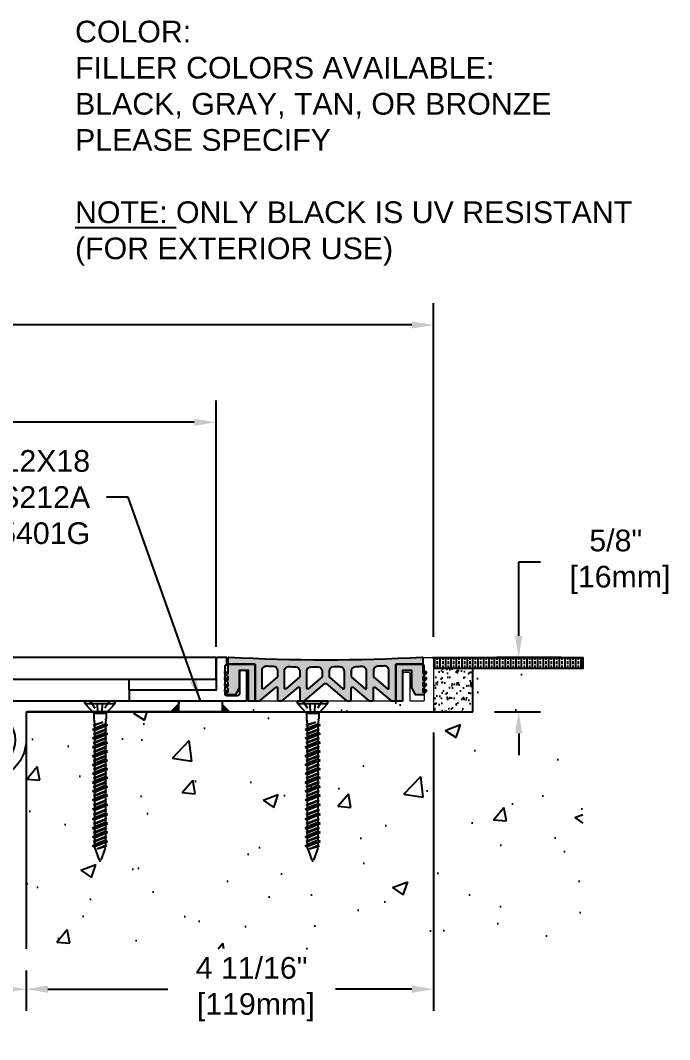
# Model space of a CAD drawing. Header units: inches. Extents: x -3.9 to 50.4, y -2.5 to 9.5.
# Drawn here: x 13.93 to 21.41, y -2.38 to 9.38 of the extents above; entities that cross this region are included whole.
import ezdxf

# ---------------------------------------------------------------- set-up
doc = ezdxf.new("R2010")
doc.units = ezdxf.units.IN
doc.header["$MEASUREMENT"] = 0
doc.linetypes.add('DASHED', pattern=[0.75, 0.5, -0.25])
for name, color, linetype in [('anchors', 4, 'Continuous'), ('conditions', 1, 'Continuous'), ('dimensions', 3, 'Continuous'), ('FILLER', 2, 'Continuous'), ('METALS', 7, 'Continuous'), ('Text', 2, 'Continuous')]:
    doc.layers.add(name, color=color, linetype=linetype)
doc.styles.add('ARIAL', font='arial.ttf')
doc.dimstyles.new('Arial', dxfattribs={"dimtxt": 0.25, "dimasz": 0.25, "dimexe": 0.25, "dimexo": 0.25, "dimgap": 0.25, "dimtad": 0, "dimtih": 1, "dimtoh": 1, "dimdec": 4, "dimzin": 0, "dimdsep": 46, "dimlunit": 4, "dimtxsty": 'ARIAL', "dimcen": 0.09, "dimadec": 0, "dimazin": 0, "dimtfac": 1, "dimtdec": 4, "dimtofl": 0, "dimtmove": 0, "dimatfit": 3, "dimfxl": 0, "dimfrac": 2, "dimtolj": 1, "dimtzin": 0, "dimarcsym": 0})

# ---------------------------------------------------------------- blocks, each defined once
blk = doc.blocks.new('*D0')
at = {"layer": 'DEFPOINTS', "color": 0}
for p in [(16.181, 4.741), (1.806, 2.008), (16.181, 1.903)]:
    blk.add_point(p, dxfattribs=at)
at = {"layer": 'dimensions', "color": 0, "lineweight": -2}
for p, q in [((1.806, 2.258), (1.806, 4.991)), ((16.181, 2.153), (16.181, 4.991)), ((2.056, 4.741), (8.027, 4.741)), ((15.931, 4.741), (9.96, 4.741))]:
    blk.add_line(p, q, dxfattribs=at)
at = {"layer": 'dimensions', "color": 0}
for points in [[(2.056, 4.783), (2.056, 4.7), (1.806, 4.741)], [(15.931, 4.783), (15.931, 4.7), (16.181, 4.741)]]:
    blk.add_solid(points, dxfattribs=at)
at = {"layer": 'dimensions', "color": 0, "insert": (8.994, 4.741), "char_height": 0.25, "attachment_point": 5, "style": 'ARIAL'}
blk.add_mtext('\\A1;1\'-2 3/8"\\P [365mm]', dxfattribs=at)
blk = doc.blocks.new('*D1')
at = {"layer": 'DEFPOINTS', "color": 0}
for p in [(18.689, 5.864), (-0.701, 2.018), (18.689, 2.018)]:
    blk.add_point(p, dxfattribs=at)
at = {"layer": 'dimensions', "color": 0, "lineweight": -2}
for p, q in [((-0.701, 2.268), (-0.701, 6.114)), ((18.689, 2.268), (18.689, 6.114)), ((-0.451, 5.864), (8.027, 5.864)), ((18.439, 5.864), (9.96, 5.864))]:
    blk.add_line(p, q, dxfattribs=at)
at = {"layer": 'dimensions', "color": 0}
for points in [[(-0.451, 5.906), (-0.451, 5.822), (-0.701, 5.864)], [(18.439, 5.906), (18.439, 5.822), (18.689, 5.864)]]:
    blk.add_solid(points, dxfattribs=at)
at = {"layer": 'dimensions', "color": 0, "insert": (8.994, 5.864), "char_height": 0.25, "attachment_point": 5, "style": 'ARIAL'}
blk.add_mtext('\\A1;1\'-7 3/8"\\P [492mm]', dxfattribs=at)
blk = doc.blocks.new('*D2')
at = {"layer": 'DEFPOINTS', "color": 0}
for p in [(18.689, 1.413), (13.993, -1.331), (13.993, -1.797)]:
    blk.add_point(p, dxfattribs=at)
at = {"layer": 'dimensions', "color": 0, "lineweight": -2}
for p, q in [((18.689, 1.163), (18.689, -2.047)), ((13.993, -1.581), (13.993, -2.047)), ((14.243, -1.797), (15.625, -1.797)), ((18.439, -1.797), (17.557, -1.797))]:
    blk.add_line(p, q, dxfattribs=at)
at = {"layer": 'dimensions', "color": 0}
for points in [[(14.243, -1.755), (14.243, -1.839), (13.993, -1.797)], [(18.439, -1.755), (18.439, -1.839), (18.689, -1.797)]]:
    blk.add_solid(points, dxfattribs=at)
at = {"layer": 'dimensions', "color": 0, "insert": (16.591, -1.797), "char_height": 0.25, "attachment_point": 5, "style": 'ARIAL'}
blk.add_mtext('\\A1;4 11/16"\\P [119mm]', dxfattribs=at)
blk = doc.blocks.new('*D3')
at = {"layer": 'DEFPOINTS', "color": 0}
for p in [(3.995, -1.331), (13.993, -1.331), (13.993, -1.797)]:
    blk.add_point(p, dxfattribs=at)
at = {"layer": 'dimensions', "color": 0, "lineweight": -2}
for p, q in [((3.995, -1.581), (3.995, -2.047)), ((13.993, -1.581), (13.993, -2.047)), ((4.245, -1.797), (8.027, -1.797)), ((13.743, -1.797), (9.96, -1.797))]:
    blk.add_line(p, q, dxfattribs=at)
at = {"layer": 'dimensions', "color": 0}
for points in [[(4.245, -1.755), (4.245, -1.839), (3.995, -1.797)], [(13.743, -1.755), (13.743, -1.839), (13.993, -1.797)]]:
    blk.add_solid(points, dxfattribs=at)
at = {"layer": 'dimensions', "color": 0, "insert": (8.994, -1.797), "char_height": 0.25, "attachment_point": 5, "style": 'ARIAL'}
blk.add_mtext('\\A1;10"\\P [254mm]', dxfattribs=at)
blk = doc.blocks.new('*D10')
at = {"layer": 'DEFPOINTS', "color": 0}
for p in [(19.67, 2.028), (20.41, 2.028), (19.141, 1.403)]:
    blk.add_point(p, dxfattribs=at)
at = {"layer": 'dimensions', "color": 0, "lineweight": -2}
for p, q in [((19.67, 2.278), (19.67, 3.132)), ((19.67, 3.132), (19.92, 3.132)), ((20.16, 2.028), (19.42, 2.028)), ((19.391, 1.403), (19.92, 1.403)), ((19.67, 1.153), (19.67, 0.903))]:
    blk.add_line(p, q, dxfattribs=at)
at = {"layer": 'dimensions', "color": 0}
for points in [[(19.628, 2.278), (19.712, 2.278), (19.67, 2.028)], [(19.628, 1.153), (19.712, 1.153), (19.67, 1.403)]]:
    blk.add_solid(points, dxfattribs=at)
at = {"layer": 'dimensions', "color": 0, "insert": (20.789, 3.132), "char_height": 0.25, "attachment_point": 5, "style": 'ARIAL'}
blk.add_mtext('\\A1;5/8"\\P [16mm]', dxfattribs=at)
blk = doc.blocks.new('csp2')
blk.add_lwpolyline([(0, 0.33, -0.414214), (0.02, 0.35), (0.066, 0.35, -0.414214), (0.086, 0.33), (0.086, 0.08, 0.414214), (0.106, 0.06), (0.23, 0.06, 0.414214), (0.25, 0.08), (0.25, 0.405, 0.414214), (0.24, 0.415, -0.414214), (0.23, 0.425), (0.23, 0.49, -0.414214), (0.24, 0.5), (0.335, 0.5, -0.414214), (0.355, 0.48), (0.355, 0.135, 0.414214), (0.365, 0.125), (1.355, 0.125), (1.355, 0), (0.335, 0), (0.02, 0, -0.414214), (0, 0.02)], format="xyb", close=True)
blk = doc.blocks.new('AB1X316')
blk.add_lwpolyline([(46.452, 33.551), (47.452, 33.551), (47.452, 33.426), (46.452, 33.426), (46.452, 33.551)])
blk = doc.blocks.new('PS212A')
at = {"linetype": 'Continuous', "flags": 128}
blk.add_lwpolyline([(0.451, 0.125), (-1.747, 0.125, 0.414214), (-1.757, 0.115), (-1.757, 0.095, 0.198912), (-1.754, 0.087), (-1.67, 0.003, 0.198912), (-1.663, 0), (-0.009, 0, -0.414214), (0.001, -0.01), (0.001, -0.325, 0.758338), (0.836, -0.559, 0.420887), (0.832, -0.545), (0.741, -0.492, 0.405496), (0.727, -0.496, -3.520953), (0.727, -0.154, 0.405496), (0.741, -0.157), (0.832, -0.105, 0.420887), (0.836, -0.091, 0.261868)], format="xyb", close=True, dxfattribs=at)
blk = doc.blocks.new('95401G')
at = {"color": 7, "linetype": 'Continuous', "lineweight": 15}
blk.add_lwpolyline([(2.438, 0.115, 0.414214), (2.428, 0.125), (0.365, 0.125, -0.414214), (0.355, 0.135), (0.355, 0.445, 0.414214), (0.345, 0.455), (0.285, 0.455, 0.414214), (0.275, 0.445), (0.275, 0.135, -0.414214), (0.265, 0.125), (0.115, 0.125, -0.414214), (0.105, 0.135), (0.105, 0.53, -0.414214), (0.115, 0.54, 0.414214), (0.125, 0.55), (0.125, 0.615, 0.414214), (0.115, 0.625), (0.01, 0.625, 0.414214), (0, 0.615), (0, 0.01, 0.414214), (0.01, 0), (0.981, 0, 0.198912), (0.988, 0.003), (0.993, 0.008, -0.414214), (1.007, 0.008), (1.012, 0.003, 0.198912), (1.019, 0), (2.344, 0, 0.198912), (2.351, 0.003), (2.435, 0.087, 0.198912), (2.438, 0.094)], format="xyb", close=True, dxfattribs=at)
blk = doc.blocks.new('A$C63CB1885')
for p, q in [((-0.176, 0), (-0.175, 0.018)), ((-0.176, 0), (0.176, 0)), ((-0.176, 0), (-0.07, -0.113)), ((-0.163, 0.029), (0.163, 0.029)), ((0.07, -0.113), (0.176, 0)), ((0.176, 0), (0.175, 0.018)), ((-0.07, -0.113), (0.07, -0.113)), ((-0.07, -0.113), (-0.07, -0.18)), ((0.07, -0.113), (0.07, -0.18)), ((-0.074, -0.251), (0.032, -0.215)), ((-0.069, -0.189), (-0.063, -0.215)), ((-0.062, -0.245), (0.032, -0.215)), ((0.032, -0.215), (-0.062, -0.257)), ((-0.062, -0.225), (-0.062, -0.245)), ((0.062, -0.225), (0.062, -0.238)), ((0.069, -0.189), (0.063, -0.215)), ((-0.086, -0.302), (0.086, -0.251)), ((-0.086, -0.302), (-0.062, -0.289)), ((-0.086, -0.302), (-0.062, -0.315)), ((-0.086, -0.403), (0.086, -0.353)), ((-0.074, -0.251), (-0.062, -0.245)), ((-0.074, -0.251), (-0.062, -0.257)), ((-0.074, -0.353), (0.074, -0.302)), ((-0.074, -0.353), (-0.062, -0.346)), ((-0.074, -0.353), (-0.062, -0.359)), ((0.062, -0.238), (-0.062, -0.289)), ((-0.062, -0.257), (-0.062, -0.289)), ((0.062, -0.264), (-0.062, -0.315)), ((-0.062, -0.346), (0.062, -0.296)), ((0.062, -0.308), (-0.062, -0.359)), ((-0.062, -0.315), (-0.062, -0.346)), ((0.062, -0.34), (-0.062, -0.391)), ((0.086, -0.251), (0.062, -0.238)), ((0.086, -0.251), (0.062, -0.264)), ((0.062, -0.264), (0.062, -0.296)), ((0.074, -0.302), (0.062, -0.296)), ((0.074, -0.302), (0.062, -0.308)), ((0.062, -0.308), (0.062, -0.34)), ((0.086, -0.353), (0.062, -0.34)), ((0.086, -0.353), (0.062, -0.366)), ((-0.086, -0.403), (-0.062, -0.391)), ((-0.086, -0.403), (-0.062, -0.416)), ((-0.086, -0.505), (0.086, -0.454)), ((-0.074, -0.454), (0.074, -0.403)), ((-0.074, -0.454), (-0.062, -0.448)), ((-0.074, -0.454), (-0.062, -0.46)), ((-0.062, -0.359), (-0.062, -0.391)), ((0.062, -0.366), (-0.062, -0.416)), ((-0.062, -0.448), (0.062, -0.397)), ((0.062, -0.41), (-0.062, -0.46)), ((-0.062, -0.416), (-0.062, -0.448)), ((0.062, -0.441), (-0.062, -0.492)), ((-0.062, -0.46), (-0.062, -0.492)), ((0.062, -0.467), (-0.062, -0.518)), ((0.062, -0.366), (0.062, -0.397)), ((0.074, -0.403), (0.062, -0.397)), ((0.074, -0.403), (0.062, -0.41)), ((0.062, -0.41), (0.062, -0.441)), ((0.086, -0.454), (0.062, -0.441)), ((0.086, -0.454), (0.062, -0.467)), ((0.062, -0.467), (0.062, -0.499)), ((-0.086, -0.505), (-0.062, -0.492)), ((-0.086, -0.505), (-0.062, -0.518)), ((-0.086, -0.607), (0.086, -0.556)), ((-0.074, -0.556), (0.074, -0.505)), ((-0.074, -0.556), (-0.062, -0.55)), ((-0.074, -0.556), (-0.062, -0.562)), ((-0.062, -0.55), (0.062, -0.499)), ((0.062, -0.511), (-0.062, -0.562)), ((-0.062, -0.518), (-0.062, -0.55)), ((0.062, -0.543), (-0.062, -0.594)), ((-0.062, -0.562), (-0.062, -0.594)), ((0.062, -0.569), (-0.062, -0.619)), ((0.074, -0.505), (0.062, -0.499)), ((0.074, -0.505), (0.062, -0.511)), ((0.062, -0.511), (0.062, -0.543)), ((0.086, -0.556), (0.062, -0.543)), ((0.086, -0.556), (0.062, -0.569)), ((0.062, -0.569), (0.062, -0.6)), ((-0.086, -0.607), (-0.062, -0.594)), ((-0.086, -0.607), (-0.062, -0.619)), ((-0.086, -0.708), (0.086, -0.657)), ((-0.086, -0.708), (-0.062, -0.695)), ((-0.074, -0.657), (0.074, -0.607)), ((-0.074, -0.657), (-0.062, -0.651)), ((-0.074, -0.657), (-0.062, -0.664)), ((-0.062, -0.651), (0.062, -0.6)), ((0.062, -0.613), (-0.062, -0.664)), ((-0.062, -0.619), (-0.062, -0.651)), ((0.062, -0.644), (-0.062, -0.695)), ((-0.062, -0.664), (-0.062, -0.695)), ((0.062, -0.67), (-0.062, -0.721)), ((-0.062, -0.753), (0.062, -0.702)), ((0.074, -0.607), (0.062, -0.6)), ((0.074, -0.607), (0.062, -0.613)), ((0.062, -0.613), (0.062, -0.644)), ((0.086, -0.657), (0.062, -0.644)), ((0.086, -0.657), (0.062, -0.67)), ((0.062, -0.67), (0.062, -0.702)), ((0.074, -0.708), (0.062, -0.702)), ((-0.086, -0.708), (-0.062, -0.721)), ((-0.086, -0.81), (0.086, -0.759)), ((-0.086, -0.81), (-0.062, -0.797)), ((-0.086, -0.81), (-0.062, -0.823)), ((-0.074, -0.759), (0.074, -0.708)), ((-0.074, -0.759), (-0.062, -0.753)), ((-0.074, -0.759), (-0.062, -0.765)), ((-0.074, -0.86), (0.074, -0.81)), ((0.062, -0.714), (-0.062, -0.765)), ((-0.062, -0.721), (-0.062, -0.753)), ((0.062, -0.746), (-0.062, -0.797)), ((-0.062, -0.765), (-0.062, -0.797)), ((0.062, -0.772), (-0.062, -0.823)), ((-0.062, -0.854), (0.062, -0.804)), ((0.062, -0.816), (-0.062, -0.867)), ((-0.062, -0.823), (-0.062, -0.854)), ((0.074, -0.708), (0.062, -0.714)), ((0.062, -0.714), (0.062, -0.746)), ((0.086, -0.759), (0.062, -0.746)), ((0.086, -0.759), (0.062, -0.772)), ((0.062, -0.772), (0.062, -0.804)), ((0.074, -0.81), (0.062, -0.804)), ((0.074, -0.81), (0.062, -0.816)), ((0.062, -0.816), (0.062, -0.848)), ((-0.086, -0.911), (0.086, -0.86)), ((-0.086, -0.911), (-0.062, -0.898)), ((-0.086, -0.911), (-0.062, -0.924)), ((-0.074, -0.86), (-0.062, -0.854)), ((-0.074, -0.86), (-0.062, -0.867)), ((-0.074, -0.962), (0.074, -0.911)), ((0.062, -0.848), (-0.062, -0.898)), ((-0.062, -0.867), (-0.062, -0.898)), ((0.062, -0.873), (-0.062, -0.924)), ((-0.062, -0.956), (0.062, -0.905)), ((0.062, -0.917), (-0.062, -0.968)), ((-0.062, -0.924), (-0.062, -0.956)), ((0.086, -0.86), (0.062, -0.848)), ((0.086, -0.86), (0.062, -0.873)), ((0.062, -0.873), (0.062, -0.905)), ((0.074, -0.911), (0.062, -0.905)), ((0.074, -0.911), (0.062, -0.917)), ((0.062, -0.917), (0.062, -0.949)), ((-0.086, -1.013), (0.086, -0.962)), ((-0.086, -1.013), (-0.062, -1)), ((-0.086, -1.013), (-0.062, -1.026)), ((-0.074, -0.962), (-0.062, -0.956)), ((-0.074, -0.962), (-0.062, -0.968)), ((-0.074, -1.064), (0.074, -1.013)), ((-0.074, -1.064), (-0.062, -1.057)), ((0.062, -0.949), (-0.062, -1)), ((-0.062, -0.968), (-0.062, -1)), ((0.062, -0.975), (-0.062, -1.026)), ((-0.062, -1.057), (0.062, -1.007)), ((0.062, -1.019), (-0.062, -1.07)), ((-0.062, -1.026), (-0.062, -1.057)), ((0.062, -1.051), (-0.062, -1.101)), ((0.086, -0.962), (0.062, -0.949)), ((0.086, -0.962), (0.062, -0.975)), ((0.062, -0.975), (0.062, -1.007)), ((0.074, -1.013), (0.062, -1.007)), ((0.074, -1.013), (0.062, -1.019)), ((0.062, -1.019), (0.062, -1.051)), ((0.086, -1.064), (0.062, -1.051)), ((-0.086, -1.114), (0.086, -1.064)), ((-0.086, -1.114), (-0.062, -1.101)), ((-0.086, -1.114), (-0.062, -1.127)), ((-0.086, -1.222), (0.086, -1.171)), ((-0.074, -1.064), (-0.062, -1.07)), ((-0.074, -1.171), (0.074, -1.121)), ((-0.074, -1.171), (-0.062, -1.165)), ((-0.074, -1.171), (-0.062, -1.178)), ((-0.062, -1.07), (-0.062, -1.101)), ((0.062, -1.077), (-0.062, -1.127)), ((-0.062, -1.165), (0.062, -1.115)), ((0.062, -1.127), (-0.062, -1.178)), ((-0.062, -1.127), (-0.062, -1.165)), ((0.062, -1.159), (-0.062, -1.209)), ((0.086, -1.064), (0.062, -1.077)), ((0.062, -1.077), (0.062, -1.115)), ((0.074, -1.121), (0.062, -1.115)), ((0.074, -1.121), (0.062, -1.127)), ((0.062, -1.127), (0.062, -1.159)), ((0.086, -1.171), (0.062, -1.159)), ((0.086, -1.171), (0.062, -1.184)), ((-0.086, -1.222), (-0.062, -1.209)), ((-0.086, -1.222), (-0.062, -1.235)), ((-0.086, -1.332), (0.086, -1.282)), ((-0.074, -1.282), (0.074, -1.231)), ((-0.074, -1.282), (-0.062, -1.275)), ((-0.074, -1.282), (-0.062, -1.288)), ((-0.062, -1.178), (-0.062, -1.209)), ((0.062, -1.184), (-0.062, -1.235)), ((-0.062, -1.275), (0.062, -1.225)), ((-0.062, -1.235), (-0.062, -1.275)), ((0.062, -1.237), (-0.062, -1.288)), ((0.062, -1.269), (-0.062, -1.319)), ((-0.062, -1.288), (-0.062, -1.319)), ((0.062, -1.184), (0.062, -1.225)), ((0.074, -1.231), (0.062, -1.225)), ((0.074, -1.231), (0.062, -1.237)), ((0.062, -1.237), (0.062, -1.269)), ((0.086, -1.282), (0.062, -1.269)), ((0.086, -1.282), (0.062, -1.295)), ((-0.086, -1.332), (-0.062, -1.319)), ((-0.086, -1.332), (-0.062, -1.345)), ((-0.086, -1.438), (0.086, -1.387)), ((-0.074, -1.387), (0.074, -1.336)), ((-0.074, -1.387), (-0.062, -1.381)), ((-0.074, -1.387), (-0.062, -1.393)), ((0.062, -1.295), (-0.062, -1.345)), ((-0.062, -1.381), (0.062, -1.33)), ((0.062, -1.343), (-0.062, -1.393)), ((-0.062, -1.345), (-0.062, -1.381)), ((0.062, -1.374), (-0.062, -1.425)), ((-0.062, -1.393), (-0.062, -1.425)), ((0.062, -1.4), (-0.062, -1.451)), ((0.062, -1.295), (0.062, -1.33)), ((0.074, -1.336), (0.062, -1.33)), ((0.074, -1.336), (0.062, -1.343)), ((0.062, -1.343), (0.062, -1.374)), ((0.086, -1.387), (0.062, -1.374)), ((0.086, -1.387), (0.062, -1.4)), ((0.062, -1.4), (0.062, -1.433)), ((-0.086, -1.438), (-0.062, -1.425)), ((-0.086, -1.438), (-0.062, -1.451)), ((-0.086, -1.54), (0.086, -1.489)), ((-0.086, -1.54), (-0.062, -1.527)), ((-0.074, -1.489), (0.074, -1.439)), ((-0.074, -1.489), (-0.062, -1.483)), ((-0.074, -1.489), (-0.062, -1.496)), ((-0.062, -1.483), (0.062, -1.433)), ((0.062, -1.445), (-0.062, -1.496)), ((-0.062, -1.451), (-0.062, -1.483)), ((0.062, -1.477), (-0.062, -1.527)), ((-0.062, -1.496), (-0.062, -1.527)), ((0.062, -1.502), (-0.062, -1.553)), ((0.074, -1.439), (0.062, -1.433)), ((0.074, -1.439), (0.062, -1.445)), ((0.062, -1.445), (0.062, -1.477)), ((0.086, -1.489), (0.062, -1.477)), ((0.086, -1.489), (0.062, -1.502)), ((0.062, -1.502), (0.062, -1.535)), ((-0.086, -1.54), (-0.062, -1.553)), ((-0.086, -1.643), (0.086, -1.592)), ((-0.086, -1.643), (-0.062, -1.63)), ((-0.086, -1.643), (-0.062, -1.655)), ((-0.074, -1.592), (0.074, -1.541)), ((-0.074, -1.592), (-0.062, -1.586)), ((-0.074, -1.592), (-0.062, -1.598)), ((-0.062, -1.586), (0.062, -1.535)), ((0.062, -1.547), (-0.062, -1.598)), ((-0.062, -1.553), (-0.062, -1.586)), ((0.062, -1.579), (-0.062, -1.63)), ((-0.062, -1.598), (-0.062, -1.63)), ((0.062, -1.605), (-0.062, -1.655)), ((-0.034, -1.679), (0.062, -1.636)), ((-0.034, -1.679), (0.074, -1.643)), ((0.074, -1.541), (0.062, -1.535)), ((0.074, -1.541), (0.062, -1.547)), ((0.062, -1.547), (0.062, -1.579)), ((0.086, -1.592), (0.062, -1.579)), ((0.086, -1.592), (0.062, -1.605)), ((0.062, -1.605), (0.062, -1.652)), ((0.074, -1.643), (0.062, -1.636)), ((0.074, -1.643), (0.062, -1.649)), ((-0.06, -1.668), (-0.01, -1.81)), ((0.062, -1.649), (-0.034, -1.679)), ((0.06, -1.668), (0.01, -1.81))]:
    blk.add_line(p, q)
at = {"linetype": 'DASHED', "ltscale": 0.025}
for p, q in [((-0.113, 0.029), (-0.024, -0.106)), ((-0.024, -0.106), (-0.031, 0.028)), ((0.024, -0.106), (0.031, 0.029)), ((0.112, 0.029), (0.024, -0.106)), ((-0.024, -0.106), (0.024, -0.106))]:
    blk.add_line(p, q, dxfattribs=at)
for centre, radius, start, end in [((-0.163, 0.017), 0.0112, 90, 175), ((0.163, 0.017), 0.0112, 5, 90), ((-0.023, -0.18), 0.0465, 180, 191.9357), ((-0.109, -0.225), 0.0465, 0, 11.9357), ((0.109, -0.225), 0.0465, 168.0643, 180), ((0.023, -0.18), 0.0465, 348.0643, 0), ((-0.016, -1.652), 0.0465, 183.9476, 199.3058), ((0.016, -1.652), 0.0465, 340.6942, 0), ((0, -1.806), 0.0106, 204.1001, 335.8999)]:
    blk.add_arc(centre, radius, start, end)
blk = doc.blocks.new('TF316134')
blk.add_blockref('A$C63CB1885', (0, -0.0285))
blk = doc.blocks.new('CSQF2')
h = blk.add_hatch(color=256)
h.paths.add_polyline_path([(4.559, 1.888, 0.430422), (4.548, 1.898, -0.027516), (2.319, 1.898, 0.430422), (2.309, 1.888), (2.309, 1.819), (2.624, 1.819), (2.624, 1.399), (2.676, 1.399, 0.176327), (2.682, 1.401), (2.864, 1.554, -0.63707), (2.88, 1.546), (2.88, 1.409, 0.414214), (2.89, 1.399), (2.932, 1.399, 0.176327), (2.939, 1.401), (3.121, 1.554, -0.63707), (3.137, 1.546), (3.137, 1.409, 0.414214), (3.147, 1.399), (3.189, 1.399, 0.176327), (3.195, 1.401), (3.427, 1.596, -0.36397), (3.44, 1.596), (3.672, 1.401, 0.176327), (3.679, 1.399), (3.721, 1.399, 0.414214), (3.731, 1.409), (3.731, 1.546, -0.63707), (3.747, 1.554), (3.929, 1.401, 0.176327), (3.935, 1.399), (3.977, 1.399, 0.414214), (3.987, 1.409), (3.987, 1.546, -0.63707), (4.004, 1.554), (4.186, 1.401, 0.176327), (4.192, 1.399), (4.244, 1.399), (4.244, 1.819), (4.559, 1.819)])
h.paths.add_polyline_path([(3.267, 1.788, 0.000939), (3.344, 1.788, -0.412919), (3.394, 1.738), (3.394, 1.676, -0.221695), (3.39, 1.669), (3.234, 1.537, -0.63707), (3.217, 1.545), (3.217, 1.738, -0.416611)], flags=16)
h.paths.add_polyline_path([(3.137, 1.74), (3.137, 1.676, -0.221695), (3.134, 1.669), (2.977, 1.537, -0.63707), (2.96, 1.545), (2.96, 1.742, -0.420307), (3.012, 1.792, 0.000939), (3.088, 1.79, -0.409242)], flags=16)
h.paths.add_polyline_path([(3.524, 1.788, 0.000939), (3.6, 1.788, -0.416611), (3.651, 1.738), (3.651, 1.545, -0.63707), (3.634, 1.537), (3.478, 1.669, -0.221695), (3.474, 1.676), (3.474, 1.738, -0.412919)], flags=16)
h.paths.add_polyline_path([(2.88, 1.746), (2.88, 1.676, -0.221695), (2.877, 1.669), (2.72, 1.537, -0.63707), (2.704, 1.545), (2.704, 1.749, -0.424014), (2.756, 1.799, 0.000939), (2.832, 1.796, -0.405574)], flags=16)
h.paths.add_polyline_path([(3.78, 1.79, 0.000939), (3.856, 1.792, -0.420307), (3.907, 1.742), (3.907, 1.545, -0.63707), (3.891, 1.537), (3.734, 1.669, -0.221695), (3.731, 1.676), (3.731, 1.74, -0.409242)], flags=16)
h.paths.add_polyline_path([(4.036, 1.796, 0.000939), (4.112, 1.799, -0.424014), (4.164, 1.749), (4.164, 1.545, -0.63707), (4.147, 1.537), (3.991, 1.669, -0.221695), (3.987, 1.676), (3.987, 1.746, -0.405574)], flags=16)
h.paths.add_polyline_path([(2.624, 1.819), (2.309, 1.819), (2.309, 1.707), (2.285, 1.731, 0.414214), (2.271, 1.731, 0.414214), (2.271, 1.717), (2.309, 1.679), (2.309, 1.637), (2.285, 1.661, 0.414214), (2.271, 1.661, 0.414214), (2.271, 1.647), (2.309, 1.609), (2.309, 1.567), (2.285, 1.591, 0.414214), (2.271, 1.591, 0.414214), (2.271, 1.577), (2.309, 1.539), (2.309, 1.497), (2.285, 1.521, 0.414214), (2.271, 1.521, 0.414214), (2.271, 1.507), (2.306, 1.472, 0.198912), (2.313, 1.469), (2.399, 1.469), (2.444, 1.547), (2.444, 1.749), (2.544, 1.749), (2.544, 1.399), (2.624, 1.399)])
h.paths.add_polyline_path([(4.324, 1.749), (4.424, 1.749), (4.424, 1.547), (4.469, 1.469), (4.555, 1.469, 0.198912), (4.562, 1.472), (4.597, 1.507, 0.414214), (4.597, 1.521, 0.414214), (4.583, 1.521), (4.559, 1.497), (4.559, 1.539), (4.597, 1.577, 0.414214), (4.597, 1.591, 0.414214), (4.583, 1.591), (4.559, 1.567), (4.559, 1.609), (4.597, 1.647, 0.414214), (4.597, 1.661, 0.414214), (4.583, 1.661), (4.559, 1.637), (4.559, 1.679), (4.597, 1.717, 0.414214), (4.597, 1.731, 0.414214), (4.583, 1.731), (4.559, 1.707), (4.559, 1.819), (4.244, 1.819), (4.244, 1.399), (4.324, 1.399)])
for p, q in [((2.309, 1.819), (2.624, 1.819)), ((2.624, 1.819), (2.309, 1.819)), ((2.624, 1.819), (2.624, 1.399)), ((2.624, 1.399), (2.624, 1.819)), ((4.244, 1.819), (4.244, 1.399)), ((4.559, 1.819), (4.244, 1.819)), ((4.244, 1.819), (4.559, 1.819)), ((4.244, 1.399), (4.244, 1.819))]:
    blk.add_line(p, q)
for points in [[(2.89, 1.399), (2.932, 1.399, 0.176327), (2.939, 1.401), (3.121, 1.554, -0.63707), (3.137, 1.546), (3.137, 1.409, 0.414214), (3.147, 1.399), (3.189, 1.399, 0.176327), (3.195, 1.401), (3.427, 1.596, -0.36397), (3.44, 1.596), (3.672, 1.401, 0.176327), (3.679, 1.399), (3.721, 1.399, 0.414214), (3.731, 1.409), (3.731, 1.546, -0.63707), (3.747, 1.554), (3.929, 1.401, 0.176327), (3.935, 1.399), (3.977, 1.399, 0.414214), (3.987, 1.409), (3.987, 1.546, -0.63707), (4.004, 1.554), (4.186, 1.401, 0.176327), (4.192, 1.399), (4.244, 1.399), (4.324, 1.399), (4.324, 1.749), (4.424, 1.749), (4.424, 1.547), (4.469, 1.469), (4.555, 1.469, 0.198912), (4.562, 1.472), (4.597, 1.507, 0.414214), (4.597, 1.521, 0.414214), (4.583, 1.521), (4.559, 1.497), (4.559, 1.539), (4.597, 1.577, 0.414214), (4.597, 1.591, 0.414214), (4.583, 1.591), (4.559, 1.567), (4.559, 1.609), (4.597, 1.647, 0.414214), (4.597, 1.661, 0.414214), (4.583, 1.661), (4.559, 1.637), (4.559, 1.679), (4.597, 1.717, 0.414214), (4.597, 1.731, 0.414214), (4.583, 1.731), (4.559, 1.707), (4.559, 1.819), (4.559, 1.888, 0.430422), (4.548, 1.898, -0.027516), (2.319, 1.898, 0.430422), (2.309, 1.888), (2.309, 1.819), (2.309, 1.707), (2.285, 1.731, 0.414214), (2.271, 1.731, 0.414214), (2.271, 1.717), (2.309, 1.679), (2.309, 1.637), (2.285, 1.661, 0.414214), (2.271, 1.661, 0.414214), (2.271, 1.647), (2.309, 1.609), (2.309, 1.567), (2.285, 1.591, 0.414214), (2.271, 1.591, 0.414214), (2.271, 1.577), (2.309, 1.539), (2.309, 1.497), (2.285, 1.521, 0.414214), (2.271, 1.521, 0.414214), (2.271, 1.507), (2.306, 1.472, 0.198912), (2.313, 1.469), (2.399, 1.469), (2.444, 1.547), (2.444, 1.749), (2.544, 1.749), (2.544, 1.399), (2.624, 1.399), (2.676, 1.399, 0.176327), (2.682, 1.401), (2.864, 1.554, -0.63707), (2.88, 1.546), (2.88, 1.409, 0.414214)], [(2.88, 1.676, -0.221695), (2.877, 1.669), (2.72, 1.537, -0.63707), (2.704, 1.545), (2.704, 1.749, -0.424014), (2.756, 1.799, 0.000939), (2.832, 1.796, -0.405574), (2.88, 1.746)], [(3.137, 1.74), (3.137, 1.676, -0.221695), (3.134, 1.669), (2.977, 1.537, -0.63707), (2.96, 1.545), (2.96, 1.742, -0.420307), (3.012, 1.792, 0.000939), (3.088, 1.79, -0.409242)], [(3.394, 1.738), (3.394, 1.676, -0.221695), (3.39, 1.669), (3.234, 1.537, -0.63707), (3.217, 1.545), (3.217, 1.738, -0.416611), (3.267, 1.788, 0.000939), (3.344, 1.788, -0.412919)], [(3.474, 1.738), (3.474, 1.676, 0.221695), (3.478, 1.669), (3.634, 1.537, 0.63707), (3.651, 1.545), (3.651, 1.738, 0.416611), (3.6, 1.788, -0.000939), (3.524, 1.788, 0.412919)], [(3.78, 1.79, 0.409242), (3.731, 1.74), (3.731, 1.676, 0.221695), (3.734, 1.669), (3.891, 1.537, 0.63707), (3.907, 1.545), (3.907, 1.742, 0.420307), (3.856, 1.792, -0.000939)], [(3.987, 1.746), (3.987, 1.676, 0.221695), (3.991, 1.669), (4.147, 1.537, 0.63707), (4.164, 1.545), (4.164, 1.749, 0.424014), (4.112, 1.799, -0.000939), (4.036, 1.796, 0.405574)]]:
    blk.add_lwpolyline(points, format="xyb", close=True)

msp = doc.modelspace()

# ---------------------------------------------------------------- hatches: boundary and pattern name
at = {"layer": 'conditions'}
h = msp.add_hatch(dxfattribs=at)
h.set_pattern_fill('ANSI33', color=256, scale=0.25, angle=45, style=0)
h.set_pattern_definition([(90, (20.516824, 3e-14), (0.0625, 1e-17), []), (90, (20.485574, 0.03125), (0.0625, 1e-17), [0.03125, -0.015625])])
h.paths.add_polyline_path([(20.41015, 2.02785), (20.41015, 1.90285), (18.69851, 1.90285), (18.69851, 2.00785, 0.41421356), (18.67851, 2.02785)])
h = msp.add_hatch(dxfattribs=at)
h.set_pattern_fill('AR-CONC', color=256, scale=0.25, style=0)
h.paths.add_polyline_path([(20.41065, 1.90295), (18.55484, 1.90295), (18.55428, 1.85072), (18.58229, 1.87874), (18.58229, 1.86459), (18.55428, 1.83658), (18.55428, 1.77072), (18.58229, 1.79874), (18.58229, 1.78459), (18.55491, 1.75721), (18.55491, 1.69136), (18.58293, 1.71937), (18.58293, 1.70523), (18.55491, 1.67721), (18.55491, 1.61136), (18.58293, 1.63937), (18.58293, 1.62523), (18.55491, 1.59721), (18.55491, 1.59785), (18.45055, 1.59785), (18.42317, 1.62523), (18.42317, 1.63937), (18.45118, 1.61136), (18.45118, 1.67721), (18.42317, 1.70523), (18.42317, 1.71937), (18.45118, 1.69136), (18.45118, 1.75721), (18.4238, 1.78459), (18.4238, 1.87785), (18.3188, 1.87785), (18.3188, 1.52785), (18.2388, 1.52785), (18.2388, 1.79553), (18.08425, 1.52785), (17.43118, 1.52785), (16.7781, 1.52785), (16.62356, 1.79553), (16.62356, 1.52785), (16.54356, 1.52785), (16.54356, 1.87785), (16.51631, 1.87785, -0.41421356), (16.53631, 1.85785), (16.53631, 1.54785, -0.41421356), (16.51631, 1.52785), (16.25101, 1.52785), (16.25101, 1.40285), (15.75101, 1.40285), (15.75101, 1.41189, -0.1770721), (15.67483, 1.41666), (15.66098, 1.40281), (14.00301, 1.40281, 0.41421356), (13.99301, 1.39281), (13.99301, -1.3308), (20.41065, -1.3308)])
h = msp.add_hatch(dxfattribs=at)
h.set_pattern_fill('AR-SAND', color=256, scale=0.0625, style=0)
h.set_pattern_definition([(142.5, (18.48763, 0), (0.003937, 0.1204265), [0, -0.095, 0, -0.10625, 0, -0.1015625]), (172.5, (18.48763, 0), (-0.110611, 0.176384), [0, -0.05125, 0, -0.085625, 0, -0.0328125]), (212.5, (18.5645, 0), (-0.194634, 0.0003537), [0, -0.03125, 0, -0.1125, 0, -0.146875]), (222.5, (18.5645, 0), (-0.187883, 0.054855), [0, -0.015625, 0, -0.07375, 0, -0.084375])])
h.paths.add_polyline_path([(18.68901, 1.90285), (19.14142, 1.90285), (19.14142, 1.40282), (18.68901, 1.40282)])
at = {"layer": 'METALS'}
for points in [[(15.75101, 1.49698, -0.19891237), (15.74808, 1.48991), (15.67483, 1.41666, 0.17707699), (15.75101, 1.41189)], [(16.25101, 1.49284), (16.32718, 1.41666, -0.17707699), (16.25101, 1.41189)]]:
    msp.add_hatch(color=253, dxfattribs=at).paths.add_polyline_path(points)

# ---------------------------------------------------------------- linework, layer by layer
msp.add_lwpolyline([(16.25105, 1.40285), (15.75101, 1.40285), (15.75101, 1.52785), (16.25101, 1.52785)], close=True)
at = {"layer": 'conditions'}
for p, q in [((19.14142, 1.40282), (19.14142, 1.90285)), ((13.99301, 1.40285), (19.14142, 1.40285)), ((13.99301, 1.40281), (13.99301, -1.3308))]:
    msp.add_line(p, q, dxfattribs=at)
msp.add_lwpolyline([(18.67851, 2.02785), (20.41015, 2.02785), (20.41015, 1.90285), (18.68851, 1.90285)], dxfattribs=at)
at = {"layer": 'METALS'}
msp.add_lwpolyline([(1.80631, 2.02785), (1.80631, 1.77785), (16.18131, 1.77785), (16.18131, 2.02785)], close=True, dxfattribs=at)
for centre, start, end in [((15.71944, 1.51845), 246.334428, 286.501114), ((16.28257, 1.51845), 253.498886, 293.665572)]:
    msp.add_arc(centre, 0.11114, start, end, dxfattribs=at)

# ---------------------------------------------------------------- block references
at = {"xscale": -1}
for name, p in [('95401G', (18.68875, 1.40285)), ('PS212A', (13.99381, 1.40247))]:
    msp.add_blockref(name, p, dxfattribs=at)
at = {"layer": 'anchors'}
for p in [(14.84327, 1.52785), (17.29452, 1.52785)]:
    msp.add_blockref('TF316134', p, dxfattribs=at)
at = {"layer": 'FILLER'}
msp.add_blockref('CSQF2', (14.00963, 0.13151), dxfattribs=at)
at = {"layer": 'METALS', "xscale": -1}
msp.add_blockref('csp2', (16.53631, 1.52785), dxfattribs=at)
at = {"layer": 'METALS'}
msp.add_blockref('AB1X316', (-31.27082, -31.77269), dxfattribs=at)

# ---------------------------------------------------------------- texts
at = {"layer": 'Text', "insert": (14.556, 9.37294), "char_height": 0.25, "width": 6.582316, "attachment_point": 1, "style": 'ARIAL'}
msp.add_mtext('COLOR:{\\L                           }   \\~\\PFILLER COLORS AVAILABLE:\\PBLACK, GRAY, TAN, OR BRONZE\\PPLEASE SPECIFY\\~\\P\\P{\\LNOTE:} ONLY BLACK IS UV RESISTANT\\P(FOR EXTERIOR USE) ', dxfattribs=at)
at = {"layer": 'Text', "insert": (14.73024, 3.87728), "char_height": 0.25, "attachment_point": 6, "style": 'ARIAL'}
msp.add_mtext('AB12X18\\P-WELD TO PS212A\\PAND 95401G', dxfattribs=at)

# ---------------------------------------------------------------- dimensions: what is measured, and where the dimension line sits
at = {"layer": 'dimensions'}
for base, p1, p2, picture, middle in [((18.68851, 5.86395), (-0.70088, 2.01785), (18.68851, 2.01785), '*D1', (8.99381, 5.86395)), ((16.18131, 4.74141), (1.80631, 2.00785), (16.18131, 1.90285), '*D0', (8.99381, 4.74141)), ((13.99301, -1.79706), (18.68851, 1.41285), (13.99301, -1.3308), '*D2', (16.59101, -1.79706)), ((13.99301, -1.79706), (3.99462, -1.33077), (13.99301, -1.3308), '*D3', (8.99381, -1.79706))]:
    dim = msp.add_linear_dim(base=base, p1=p1, p2=p2, dimstyle='Arial', override={"dimpost": '\\X'}, dxfattribs=at)
    dim.commit()
    dim.dimension.update_dxf_attribs({"geometry": picture, "text_midpoint": middle, "dimtype": 160})
dim = msp.add_linear_dim(base=(19.67002, 2.02785), p1=(19.14142, 1.40285), p2=(20.41015, 2.02785), angle=90, dimstyle='Arial', override={"dimpost": '\\X'}, dxfattribs=at)
dim.commit()
dim.dimension.update_dxf_attribs({"geometry": '*D10', "text_midpoint": (20.78939, 3.13158), "dimtype": 160})

# ---------------------------------------------------------------- leaders
at = {"layer": 'Text', "annotation_type": 0, "has_hookline": 1, "hookline_direction": 1, "text_width": 3.07538}
msp.add_leader([(16.00101, 1.52785), (15.16774, 3.87728), (14.91774, 3.87728)], dimstyle='Arial', override={"dimgap": 0.1875, "dimtad": 0}, dxfattribs=at)

doc.saveas('drawing.dxf')
